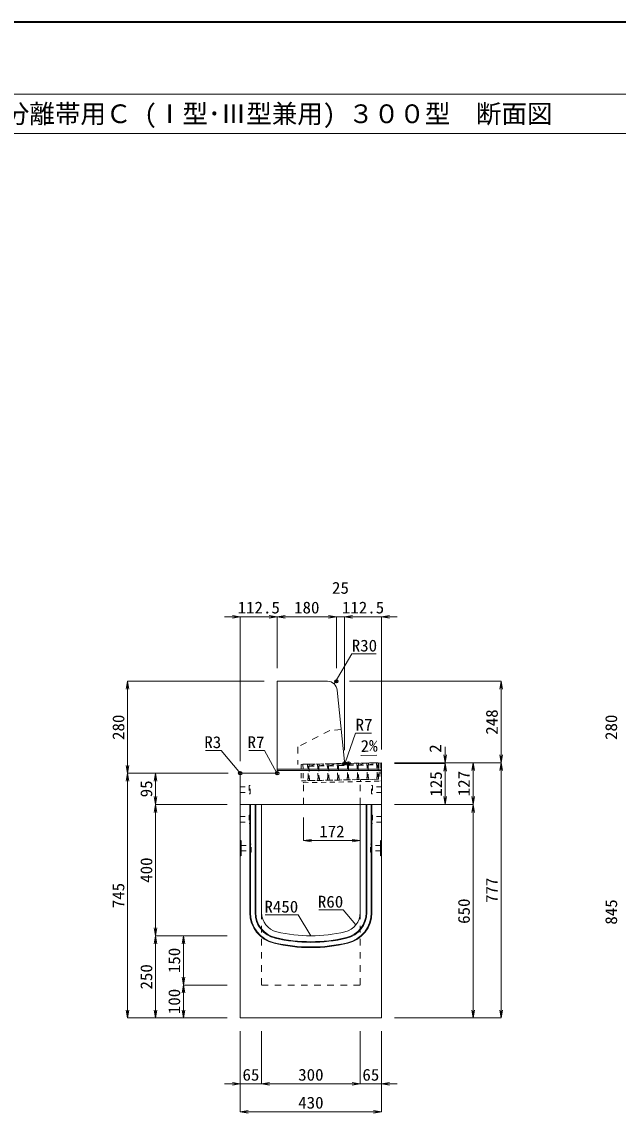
# Model space of a CAD drawing. Units: millimetres at full size; some dimension numbers follow another scale. Extents: x -18734 to 51600, y -18820 to 17820.
# Drawn here: x -16814 to -14999, y 14296 to 17620 of the extents above; entities that cross this region are included whole.
import ezdxf
from ezdxf.enums import TextEntityAlignment as Align

# ---------------------------------------------------------------- set-up
doc = ezdxf.new("R2010")
doc.units = ezdxf.units.MM
doc.header["$LTSCALE"] = 20
doc.header["$PDMODE"] = 32
doc.header["$PDSIZE"] = 10
doc.linetypes.add('USER1', pattern=[2, 1, -1])
doc.linetypes.add('USER2', pattern=[1.35, 0.75, -0.6])
for name, color, linetype, lineweight in [('インサート', 3, 'USER2', 9), ('グレーチング', 7, 'USER2', 5), ('受枠', 3, 'USER2', 9), ('図枠', 7, 'Continuous', 5), ('寸法線', 7, 'Continuous', 13), ('引出線', 4, 'Continuous', 13), ('本体', 2, 'Continuous', 13), ('目地', 132, 'Continuous', 5)]:
    doc.layers.add(name, color=color, linetype=linetype, lineweight=lineweight)
doc.layers.add('作業エリア', color=11, linetype='Continuous')
doc.styles.add('ＭＳ ゴシック', font='')
doc.styles.add('ＭＳ 明朝', font='')
doc.styles.get('ＭＳ ゴシック').set_extended_font_data('MS Gothic')
doc.styles.get('ＭＳ 明朝').set_extended_font_data('MS Mincho')

# ---------------------------------------------------------------- blocks, each defined once
blk = doc.blocks.new('open_arrow')
at = {"color": 0, "linetype": 'Continuous', "lineweight": -2}
blk.add_lwpolyline([(7.5, 1.25), (0, 0), (7.5, -1.25)], dxfattribs=at)

msp = doc.modelspace()

# ---------------------------------------------------------------- linework, layer by layer
at = {"layer": 'インサート'}
for p, q in [((-16149.44, 15290.08), (-16122.44, 15290.08)), ((-16149.44, 15290.08), (-16149.44, 15273.08)), ((-16119.44, 15294.08), (-16122.44, 15294.08)), ((-16122.44, 15294.08), (-16122.44, 15269.08)), ((-16119.44, 15269.08), (-16119.44, 15294.08)), ((-15749.44, 15294.08), (-15746.44, 15294.08)), ((-15749.44, 15269.08), (-15749.44, 15294.08)), ((-15746.44, 15294.08), (-15746.44, 15269.08)), ((-15719.44, 15290.08), (-15746.44, 15290.08)), ((-15719.44, 15290.08), (-15719.44, 15273.08)), ((-16149.44, 15273.08), (-16122.44, 15273.08)), ((-16122.44, 15269.08), (-16119.44, 15269.08)), ((-15746.44, 15269.08), (-15749.44, 15269.08)), ((-15719.44, 15273.08), (-15746.44, 15273.08)), ((-16149.44, 15200.08), (-16122.44, 15200.08)), ((-16149.44, 15200.08), (-16149.44, 15183.08)), ((-16119.44, 15204.08), (-16122.44, 15204.08)), ((-16122.44, 15204.08), (-16122.44, 15179.08)), ((-16119.44, 15179.08), (-16119.44, 15204.08)), ((-15749.44, 15204.08), (-15746.44, 15204.08)), ((-15749.44, 15179.08), (-15749.44, 15204.08)), ((-15746.44, 15204.08), (-15746.44, 15179.08)), ((-15719.44, 15200.08), (-15746.44, 15200.08)), ((-15719.44, 15200.08), (-15719.44, 15183.08)), ((-16149.44, 15183.08), (-16122.44, 15183.08)), ((-16122.44, 15179.08), (-16119.44, 15179.08)), ((-15746.44, 15179.08), (-15749.44, 15179.08)), ((-15719.44, 15183.08), (-15746.44, 15183.08)), ((-16146.24, 15112.08), (-16119.24, 15112.08)), ((-16146.24, 15112.08), (-16146.24, 15095.08)), ((-16146.24, 15095.08), (-16119.24, 15095.08)), ((-16116.24, 15116.08), (-16119.24, 15116.08)), ((-16119.24, 15116.08), (-16119.24, 15091.08)), ((-16119.24, 15091.08), (-16116.24, 15091.08)), ((-16116.24, 15091.08), (-16116.24, 15116.08)), ((-15752.64, 15116.08), (-15749.64, 15116.08)), ((-15752.64, 15091.08), (-15752.64, 15116.08)), ((-15749.64, 15091.08), (-15752.64, 15091.08)), ((-15749.64, 15116.08), (-15749.64, 15091.08)), ((-15722.64, 15112.08), (-15749.64, 15112.08)), ((-15722.64, 15095.08), (-15749.64, 15095.08)), ((-15722.64, 15112.08), (-15722.64, 15095.08))]:
    msp.add_line(p, q, dxfattribs=at)
at = {"layer": 'グレーチング'}
for p, q in [((-15944.51, 15359.07), (-15729.56, 15363.37)), ((-15939.39, 15353.18), (-15914.52, 15359.67)), ((-15909.4, 15353.78), (-15884.53, 15360.27)), ((-15879.41, 15354.37), (-15854.53, 15360.87)), ((-15849.41, 15354.97), (-15824.54, 15361.47)), ((-15849.41, 15354.97), (-15824.42, 15355.47)), ((-15819.42, 15355.57), (-15794.54, 15362.07)), ((-15819.42, 15355.57), (-15794.42, 15356.07)), ((-15789.42, 15356.17), (-15764.55, 15362.67)), ((-15789.42, 15356.17), (-15764.43, 15356.67)), ((-15759.43, 15356.77), (-15734.56, 15363.27)), ((-15759.43, 15356.77), (-15734.44, 15357.27)), ((-15939.39, 15353.18), (-15914.4, 15353.68)), ((-15909.4, 15353.78), (-15884.41, 15354.27)), ((-15879.41, 15354.37), (-15854.41, 15354.87)), ((-15943.51, 15309.08), (-15728.56, 15313.38))]:
    msp.add_line(p, q, dxfattribs=at)
for points in [[(-15944.51, 15359.07), (-15939.51, 15359.17), (-15939.39, 15353.18), (-15940.37, 15352.16), (-15939.65, 15316.16), (-15938.64, 15315.18), (-15938.52, 15309.18), (-15943.51, 15309.08), (-15943.63, 15315.08), (-15942.65, 15316.1), (-15943.37, 15352.1), (-15944.39, 15353.08)], [(-15914.52, 15359.67), (-15909.52, 15359.77), (-15909.4, 15353.78), (-15910.38, 15352.76), (-15909.66, 15316.76), (-15908.64, 15315.78), (-15908.52, 15309.78), (-15913.52, 15309.68), (-15913.64, 15315.68), (-15912.66, 15316.7), (-15913.38, 15352.7), (-15914.4, 15353.68)], [(-15884.53, 15360.27), (-15879.53, 15360.37), (-15879.41, 15354.37), (-15880.39, 15353.36), (-15879.67, 15317.36), (-15878.65, 15316.38), (-15878.53, 15310.38), (-15883.53, 15310.28), (-15883.65, 15316.28), (-15882.67, 15317.3), (-15883.39, 15353.3), (-15884.41, 15354.27)], [(-15854.53, 15360.87), (-15849.53, 15360.97), (-15849.41, 15354.97), (-15850.39, 15353.95), (-15849.67, 15317.96), (-15848.65, 15316.98), (-15848.53, 15310.98), (-15853.53, 15310.88), (-15853.65, 15316.88), (-15852.67, 15317.9), (-15853.39, 15353.9), (-15854.41, 15354.87)], [(-15824.54, 15361.47), (-15819.54, 15361.57), (-15819.42, 15355.57), (-15820.4, 15354.55), (-15819.68, 15318.56), (-15818.66, 15317.58), (-15818.54, 15311.58), (-15823.54, 15311.48), (-15823.66, 15317.48), (-15822.68, 15318.5), (-15823.4, 15354.49), (-15824.42, 15355.47)], [(-15794.54, 15362.07), (-15789.54, 15362.17), (-15789.42, 15356.17), (-15790.4, 15355.15), (-15789.68, 15319.16), (-15788.67, 15318.18), (-15788.55, 15312.18), (-15793.54, 15312.08), (-15793.66, 15318.08), (-15792.68, 15319.1), (-15793.4, 15355.09), (-15794.42, 15356.07)], [(-15764.55, 15362.67), (-15759.55, 15362.77), (-15759.43, 15356.77), (-15760.41, 15355.75), (-15759.69, 15319.76), (-15758.67, 15318.78), (-15758.55, 15312.78), (-15763.55, 15312.68), (-15763.67, 15318.68), (-15762.69, 15319.7), (-15763.41, 15355.69), (-15764.43, 15356.67)], [(-15734.56, 15363.27), (-15729.56, 15363.37), (-15729.44, 15357.37), (-15730.42, 15356.35), (-15729.7, 15320.36), (-15728.68, 15319.38), (-15728.56, 15313.38), (-15733.56, 15313.28), (-15733.68, 15319.28), (-15732.7, 15320.3), (-15733.42, 15356.29), (-15734.44, 15357.27)]]:
    msp.add_lwpolyline(points, close=True, dxfattribs=at)
at = {"layer": '作業エリア'}
for p in [(-15856.94, 15611.58), (-15831.94, 15361.58), (-15819.44, 15361.58), (-16149.44, 15331.58), (-16036.94, 15331.58)]:
    msp.add_point(p, dxfattribs=at)
at = {"layer": '受枠'}
for p, q in [((-15964.51, 15358.67), (-15721.56, 15363.53)), ((-15964.51, 15358.67), (-15963.51, 15308.68)), ((-15958.51, 15358.79), (-15957.39, 15302.81)), ((-15727.56, 15363.41), (-15726.56, 15313.42)), ((-15721.56, 15363.53), (-15720.44, 15307.54)), ((-15963.51, 15308.68), (-15726.56, 15313.42)), ((-15957.39, 15302.81), (-15720.44, 15307.54)), ((-15783.55, 15312.28), (-15783.43, 15306.28))]:
    msp.add_line(p, q, dxfattribs=at)
at = {"layer": '図枠', "lineweight": 40}
msp.add_line((-18334.44, 17620), (-10534.44, 17620), dxfattribs=at)
at = {"layer": '図枠', "lineweight": 13}
for p, q in [((-18034.44, 17400), (-10834.44, 17400)), ((-18034.44, 17280), (-10834.44, 17280))]:
    msp.add_line(p, q, dxfattribs=at)
at = {"layer": '寸法線'}
for p, q in [((-16197.44, 15808.28), (-16036.94, 15808.28)), ((-16149.44, 15368.58), (-16149.44, 15808.28)), ((-16036.94, 15808.28), (-15856.94, 15808.28)), ((-16036.94, 15651.58), (-16036.94, 15808.28)), ((-16036.94, 15651.58), (-16036.94, 15808.28)), ((-15904.94, 15808.28), (-15783.94, 15808.28)), ((-15856.94, 15651.58), (-15856.94, 15808.28)), ((-15856.94, 15651.58), (-15856.94, 15808.28)), ((-15831.94, 15401.58), (-15831.94, 15808.28)), ((-15831.94, 15808.28), (-15671.44, 15808.28)), ((-15831.94, 15401.58), (-15831.94, 15808.28)), ((-15719.44, 15403.58), (-15719.44, 15808.28)), ((-16492.38, 15611.58), (-16492.38, 15331.58)), ((-16076.94, 15611.58), (-16492.38, 15611.58)), ((-15816.94, 15611.58), (-15355.66, 15611.58)), ((-15355.66, 15363.58), (-15355.66, 15611.58)), ((-15525.66, 15411.58), (-15525.66, 15313.58)), ((-15679.44, 15363.58), (-15525.66, 15363.58)), ((-15679.44, 15363.58), (-15440.66, 15363.58)), ((-15679.44, 15363.58), (-15355.66, 15363.58)), ((-15679.44, 15363.58), (-15355.66, 15363.58)), ((-15679.44, 15361.58), (-15525.66, 15361.58)), ((-15679.44, 15361.58), (-15525.66, 15361.58)), ((-15525.66, 15361.58), (-15525.66, 15236.58)), ((-15440.66, 15363.58), (-15440.66, 15236.58)), ((-15355.66, 15363.58), (-15355.66, 14586.58)), ((-16186.44, 15331.58), (-16492.38, 15331.58)), ((-16492.38, 14586.58), (-16492.38, 15331.58)), ((-16186.44, 15331.58), (-16492.38, 15331.58)), ((-16407.38, 15331.58), (-16407.38, 15236.58)), ((-16186.44, 15331.58), (-16407.38, 15331.58)), ((-16189.44, 15236.58), (-16407.38, 15236.58)), ((-16407.38, 15236.58), (-16407.38, 14836.58)), ((-16189.44, 15236.58), (-16407.38, 15236.58)), ((-15679.44, 15236.58), (-15525.66, 15236.58)), ((-15679.44, 15236.58), (-15440.66, 15236.58)), ((-15679.44, 15236.58), (-15440.66, 15236.58)), ((-15440.66, 15236.58), (-15440.66, 14586.58)), ((-15956.44, 15196.58), (-15956.44, 15126.35)), ((-15956.44, 15126.35), (-15784.44, 15126.35)), ((-16189.44, 14836.58), (-16407.38, 14836.58)), ((-16407.38, 14586.58), (-16407.38, 14836.58)), ((-16189.44, 14836.58), (-16407.38, 14836.58)), ((-16322.38, 14836.58), (-16322.38, 14686.58)), ((-16189.44, 14836.58), (-16322.38, 14836.58)), ((-16189.44, 14686.58), (-16322.38, 14686.58)), ((-16322.38, 14686.58), (-16322.38, 14586.58)), ((-16189.44, 14686.58), (-16322.38, 14686.58)), ((-16189.44, 14586.58), (-16492.38, 14586.58)), ((-16189.44, 14586.58), (-16407.38, 14586.58)), ((-16189.44, 14586.58), (-16322.38, 14586.58)), ((-15679.44, 14586.58), (-15440.66, 14586.58)), ((-15679.44, 14586.58), (-15355.66, 14586.58)), ((-16149.44, 14546.58), (-16149.44, 14385.42)), ((-16149.44, 14546.58), (-16149.44, 14300.42)), ((-16084.44, 14546.58), (-16084.44, 14385.42)), ((-16084.44, 14546.58), (-16084.44, 14385.42)), ((-15784.44, 14546.58), (-15784.44, 14385.42)), ((-15784.44, 14546.58), (-15784.44, 14385.42)), ((-15719.44, 14546.58), (-15719.44, 14385.42)), ((-15719.44, 14546.58), (-15719.44, 14300.42)), ((-16197.44, 14385.42), (-16036.44, 14385.42)), ((-16084.44, 14385.42), (-15784.44, 14385.42)), ((-15832.44, 14385.42), (-15671.44, 14385.42)), ((-16149.44, 14300.42), (-15719.44, 14300.42))]:
    msp.add_line(p, q, dxfattribs=at)
at = {"layer": '引出線'}
for points in [[(-15863.96, 15603.82), (-15810.11, 15695.21), (-15735.44, 15695.21)], [(-15830.3, 15363.39), (-15798.36, 15454.16), (-15750.43, 15454.16)], [(-16148.56, 15330.7), (-16207.28, 15401.06), (-16255.01, 15401.06)], [(-16038.99, 15333.63), (-16075.69, 15401.06), (-16123.62, 15401.06)], [(-15782.32, 15385.7), (-15733.61, 15386.67), (-15782.35, 15385.7)], [(-15934.44, 14836.58), (-15972.95, 14900.12), (-16073.96, 14900.12)], [(-15797.37, 14869.89), (-15835.96, 14915.29), (-15910.63, 14915.29)]]:
    msp.add_lwpolyline(points, dxfattribs=at)
at = {"layer": '本体'}
for p, q in [((-16036.94, 15611.58), (-16036.94, 15338.58)), ((-16036.94, 15611.58), (-15884.09, 15611.58)), ((-15854.24, 15584.56), (-15832.57, 15367.88)), ((-15819.44, 15361.58), (-15825.6, 15361.58)), ((-15719.44, 15363.58), (-15819.44, 15361.58)), ((-15719.44, 15363.58), (-15719.44, 15236.58)), ((-16149.44, 15328.58), (-16149.44, 15236.58)), ((-16043.94, 15331.58), (-16146.44, 15331.58)), ((-16149.44, 15236.58), (-16149.44, 14586.58)), ((-16149.44, 15236.58), (-16084.44, 15236.58)), ((-16149.44, 15236.58), (-15719.44, 15236.58)), ((-16084.44, 15236.58), (-16084.44, 14907.1)), ((-15784.44, 15236.58), (-15719.44, 15236.58)), ((-15784.44, 15236.58), (-15784.44, 14907.1)), ((-15719.44, 15236.58), (-15719.44, 14586.58)), ((-16149.44, 14586.58), (-15719.44, 14586.58))]:
    msp.add_line(p, q, dxfattribs=at)
at = {"layer": '本体', "linetype": 'USER1'}
for p, q in [((-15876.94, 15461.58), (-15973.94, 15411.58)), ((-15842.24, 15464.58), (-15876.94, 15461.58)), ((-15973.94, 15411.58), (-15973.94, 15358.49)), ((-15819.44, 15361.58), (-15973.94, 15358.49)), ((-15956.44, 15236.58), (-15956.44, 15308.83)), ((-15784.44, 15236.58), (-15784.44, 15312.27))]:
    msp.add_line(p, q, dxfattribs=at)
at = {"layer": '本体', "lineweight": 9}
for p, q in [((-16149.44, 15128.08), (-16146.24, 15126.08)), ((-16146.24, 15126.08), (-16146.24, 15081.08)), ((-15719.44, 15128.08), (-15722.64, 15126.08)), ((-15722.64, 15126.08), (-15722.64, 15081.08)), ((-16146.24, 15081.08), (-16149.44, 15079.08)), ((-15722.64, 15081.08), (-15719.44, 15079.08))]:
    msp.add_line(p, q, dxfattribs=at)
at = {"layer": '本体', "linetype": 'USER1', "lineweight": 15}
for p, q in [((-16084.44, 14907.1), (-16084.44, 14686.58)), ((-15784.44, 14907.1), (-15784.44, 14686.58)), ((-16084.44, 14686.58), (-15784.44, 14686.58))]:
    msp.add_line(p, q, dxfattribs=at)
at = {"layer": '本体'}
for centre, radius, start, end in [((-15884.09, 15581.58), 30, 5.71059, 90), ((-15825.6, 15368.58), 7, 185.71059, 270), ((-16146.44, 15328.58), 3, 90, 180), ((-16043.94, 15338.58), 7, 270, 0), ((-16024.44, 14907.1), 60, 180, 256.65764), ((-15844.44, 14907.1), 60, 283.34236, 0), ((-15934.44, 15286.58), 450, 256.65764, 283.34236)]:
    msp.add_arc(centre, radius, start, end, dxfattribs=at)
at = {"layer": '目地'}
for p, q in [((-15719.44, 15343.58), (-16036.94, 15343.58)), ((-15719.44, 15339.58), (-16036.94, 15339.58)), ((-16120.44, 15236.58), (-16120.44, 14907.1)), ((-16118.44, 15236.58), (-16118.44, 14907.1)), ((-16104.44, 15236.58), (-16104.44, 14907.1)), ((-16102.44, 15236.58), (-16102.44, 14907.1)), ((-15766.44, 14907.1), (-15766.44, 15236.58)), ((-15764.44, 14907.1), (-15764.44, 15236.58)), ((-15750.44, 14907.1), (-15750.44, 15236.58)), ((-15748.44, 14907.1), (-15748.44, 15236.58))]:
    msp.add_line(p, q, dxfattribs=at)
for centre, radius, start, end in [((-16024.44, 14907.1), 96, 180, 256.65764), ((-16024.44, 14907.1), 94, 180, 256.65764), ((-16024.44, 14907.1), 80, 180, 256.65764), ((-16024.44, 14907.1), 78, 180, 256.65764), ((-15844.44, 14907.1), 78, 283.34236, 0), ((-15844.44, 14907.1), 80, 283.34236, 0), ((-15844.44, 14907.1), 94, 283.34236, 0), ((-15844.44, 14907.1), 96, 283.34236, 0), ((-15934.44, 15286.58), 470, 256.65764, 283.34236), ((-15934.44, 15286.58), 468, 256.65764, 283.34236), ((-15934.44, 15286.58), 486, 256.65764, 283.34236), ((-15934.44, 15286.58), 484, 256.65764, 283.34236)]:
    msp.add_arc(centre, radius, start, end, dxfattribs=at)

# ---------------------------------------------------------------- block references
at = {"layer": '寸法線', "xscale": 3.2, "yscale": 3.2}
for p, rotation in [((-16149.44, 15808.28), 180), ((-16036.94, 15808.28), 180), ((-15856.94, 15808.28), 180), ((-15856.94, 15808.28), 180), ((-16492.38, 15611.58), 270), ((-15355.66, 15611.58), 270), ((-16492.38, 15331.58), 90), ((-15525.66, 15363.58), 90), ((-15525.66, 15361.58), 270), ((-15525.66, 15361.58), 270), ((-15440.66, 15363.58), 270), ((-15355.66, 15363.58), 90), ((-15355.66, 15363.58), 270), ((-16492.38, 15331.58), 270), ((-16407.38, 15331.58), 270), ((-16407.38, 15236.58), 90), ((-15525.66, 15236.58), 90), ((-15440.66, 15236.58), 90), ((-16407.38, 15236.58), 270), ((-15440.66, 15236.58), 270), ((-15784.44, 15126.35), 180), ((-16407.38, 14836.58), 90), ((-16407.38, 14836.58), 270), ((-16322.38, 14836.58), 270), ((-16322.38, 14686.58), 90), ((-16322.38, 14686.58), 270), ((-16492.38, 14586.58), 90), ((-16407.38, 14586.58), 90), ((-16322.38, 14586.58), 90), ((-15440.66, 14586.58), 90), ((-15355.66, 14586.58), 90), ((-16149.44, 14385.42), 180), ((-15784.44, 14385.42), 180), ((-15784.44, 14385.42), 180), ((-15719.44, 14300.42), 180)]:
    msp.add_blockref('open_arrow', p, dxfattribs=dict(at, rotation=rotation))
for p in [(-16036.94, 15808.28), (-15831.94, 15808.28), (-15831.94, 15808.28), (-15719.44, 15808.28), (-15956.44, 15126.35), (-16084.44, 14385.42), (-16084.44, 14385.42), (-15719.44, 14385.42), (-16149.44, 14300.42)]:
    msp.add_blockref('open_arrow', p, dxfattribs=at)
at = {"layer": '引出線'}
for p, xscale, yscale, rotation in [((-15863.96, 15603.82), 0.16, 0.16, 59.5), ((-15830.3, 15363.39), 0.16, 0.16, 70.6), ((-15782.32, 15385.7), 0.16, 0.16, 1.1), ((-16148.56, 15330.7), 0.16, 0.16, 129.8), ((-16038.99, 15333.63), 0.16, 0.16, 118.6), ((-15797.37, 14869.89), 0.133, 0.133, 130.4), ((-15934.44, 14836.58), 0.133, 0.133, 121.2)]:
    msp.add_blockref('open_arrow', p, dxfattribs=dict(at, xscale=xscale, yscale=yscale, rotation=rotation))

# ---------------------------------------------------------------- texts
at = {"layer": '図枠', "style": 'ＭＳ ゴシック'}
msp.add_text('\u3000ＩＢＣ排水側溝\u3000集水桝\u3000中央分離帯用Ｃ (Ⅰ型･Ⅲ型兼用) ３００型\u3000断面図', height=56.96, dxfattribs=at).set_placement((-18034.44, 17340), align=Align.MIDDLE_LEFT)
at = {"layer": '寸法線', "style": 'ＭＳ 明朝', "width": 1.05}
for s, p in [('25', (-15844.44, 15896.28)), ('112.5', (-16093.19, 15836.28)), ('180', (-15946.94, 15836.28)), ('112.5', (-15775.69, 15836.28)), ('172', (-15870.44, 15154.35)), ('65', (-16116.94, 14413.42)), ('300', (-15934.44, 14413.42)), ('65', (-15751.94, 14413.42)), ('430', (-15934.44, 14328.42))]:
    msp.add_text(s, height=36.03, dxfattribs=at).set_placement(p, align=Align.MIDDLE_CENTER)
for s, p in [('248', (-15383.66, 15487.58)), ('280', (-16520.38, 15471.58)), ('280', (-15020.38, 15471.58)), ('2', (-15555.66, 15406.91)), ('125', (-15553.66, 15299.08)), ('127', (-15468.66, 15300.08)), ('95', (-16435.38, 15284.08)), ('400', (-16435.38, 15036.58)), ('745', (-16520.38, 14959.08)), ('777', (-15383.66, 14975.08)), ('650', (-15468.66, 14911.58)), ('845', (-15020.38, 14909.08)), ('150', (-16350.38, 14761.58)), ('250', (-16435.38, 14711.58)), ('100', (-16350.38, 14636.58))]:
    msp.add_text(s, height=36.03, rotation=90, dxfattribs=at).set_placement(p, align=Align.MIDDLE_CENTER)
at = {"layer": '引出線', "style": 'ＭＳ 明朝', "width": 1.05}
for s, p in [('R30', (-15810.11, 15738.41)), ('R7', (-15798.36, 15497.36))]:
    msp.add_text(s, height=36.03, dxfattribs=at).set_placement(p, align=Align.TOP_LEFT)
for s, p in [('R3', (-16207.28, 15444.26)), ('R7', (-16075.69, 15444.26)), ('R60', (-15835.96, 14958.49)), ('R450', (-15972.95, 14943.32))]:
    msp.add_text(s, height=36.03, dxfattribs=at).set_placement(p, align=Align.TOP_RIGHT)
msp.add_text('2%', height=36.03, rotation=1.146, dxfattribs=at).set_placement((-15783.29, 15432.59), align=Align.TOP_LEFT)

doc.saveas('drawing.dxf')
